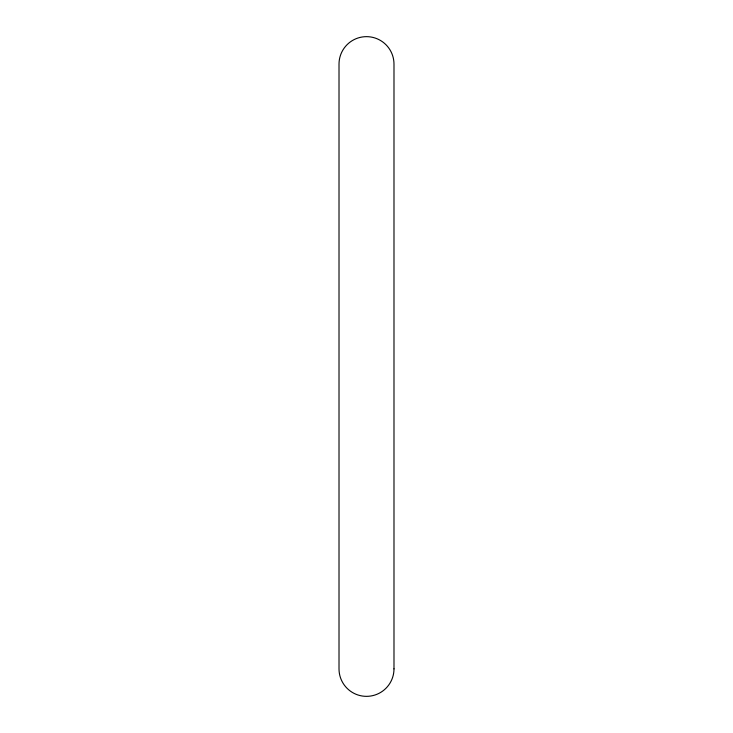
<?xml version="1.0" encoding="UTF-8"?>
<svg xmlns="http://www.w3.org/2000/svg" width="733" height="733" viewBox="0 0 733 733"><rect width="100%" height="100%" fill="white"/><g stroke="black" fill="none" stroke-linecap="round" stroke-linejoin="round"><path stroke-width="1.1" d="M393.988 668.862L393.988 64.138A27.488 27.488 0 0 0 366.5 36.65A27.488 27.488 0 0 0 339.012 64.138L339.012 668.862A27.488 27.488 0 0 0 366.5 696.35A27.488 27.488 0 0 0 393.988 668.862"/></g></svg>
